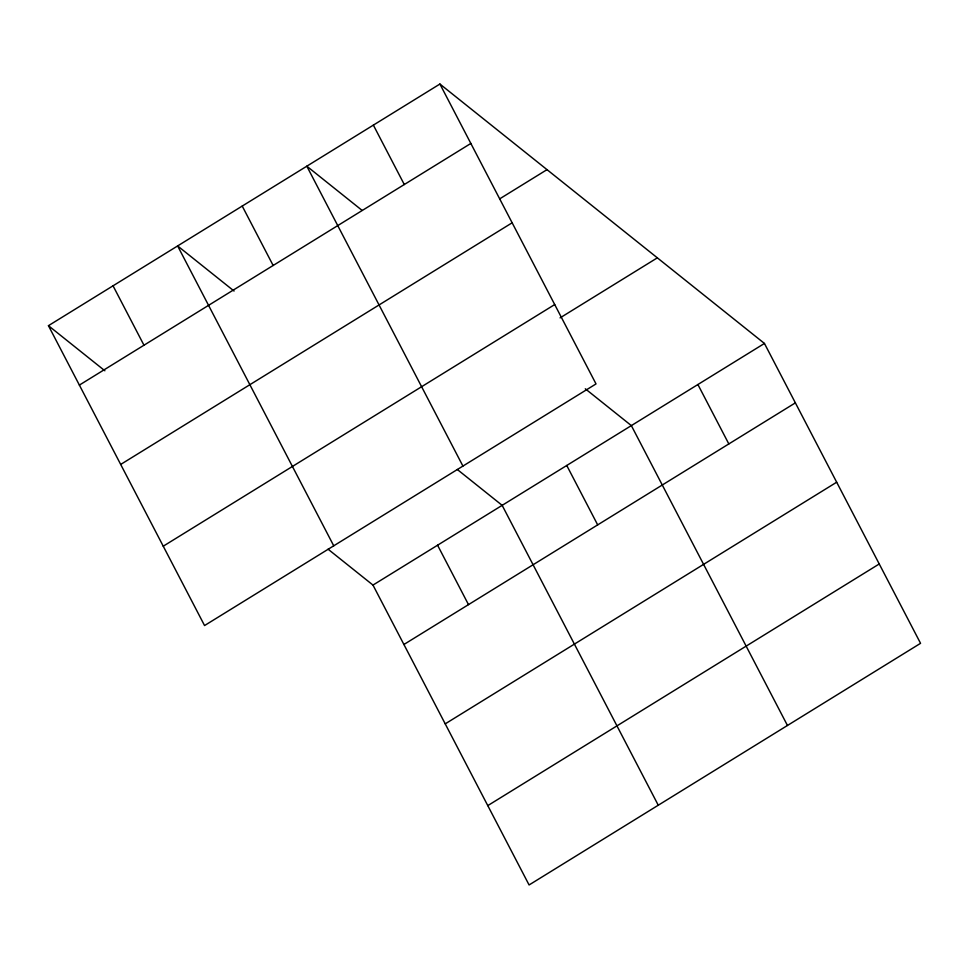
<?xml version="1.0" encoding="UTF-8"?>
<svg xmlns="http://www.w3.org/2000/svg" width="969" height="969" viewBox="0 0 969 969"><rect width="100%" height="100%" fill="white"/><g stroke="black" fill="none" stroke-linecap="round" stroke-linejoin="round"><path stroke-width="1.45" d="M439.914 84.037L596.02 383.918L204.556 625.55L48.45 325.681L439.914 84.037L764.444 343.45L920.55 643.319L529.086 884.963L372.98 585.082L328.067 549.193M79.373 385.093L470.837 143.448M499.653 198.875L547.013 169.648M120.689 464.442L512.153 222.797M163.24 546.201L554.716 304.557M560.082 317.88L657.345 257.839M372.98 585.082L764.444 343.45M403.903 644.494L795.367 402.862M445.219 723.855L836.683 482.211M487.782 805.614L879.246 563.97M362.091 210.382L306.822 166.196L462.916 466.065M585.288 388.787L631.352 425.609L787.458 725.478M234.062 291.039L177.63 245.932L333.736 545.813M457.259 469.444L502.16 505.346L658.266 805.227M48.45 325.681L104.882 370.776M697.898 384.523L728.821 443.935M566.756 465.471L597.679 524.883M373.368 125.122L404.291 184.534M437.576 545.22L468.499 604.632M242.226 206.07L273.149 265.482M113.046 285.807L143.969 345.218"/></g></svg>
